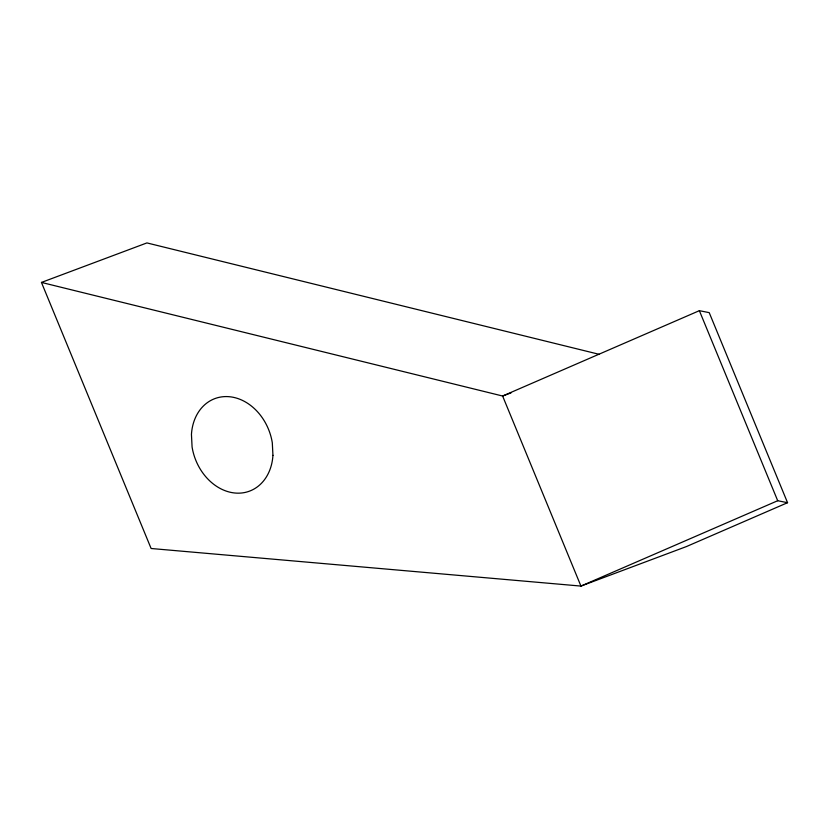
<?xml version="1.0" encoding="UTF-8"?>
<svg xmlns="http://www.w3.org/2000/svg" width="829" height="829" viewBox="0 0 829 829"><rect width="100%" height="100%" fill="white"/><g stroke="black" fill="none" stroke-linecap="round" stroke-linejoin="round"><path stroke-width="1.24" d="M699.365 310.678L502.612 396.024L41.45 282.43L151.116 548.497L580.942 586.082L686.412 546.57L787.55 502.695L709.22 312.647L699.365 310.678L777.706 500.726L787.55 502.695M777.706 500.726L580.942 586.082L502.612 396.024L511.099 392.853M41.45 282.43L146.92 242.918L599.284 354.356M272.938 455.359L272.306 442.8A49.408 39.502 69.5 0 0 229.768 396.759A49.408 39.502 69.5 0 0 191.447 434.386L192.079 446.945A49.408 39.502 69.5 0 0 234.617 492.986A49.408 39.502 69.5 0 0 272.938 455.359"/></g></svg>
